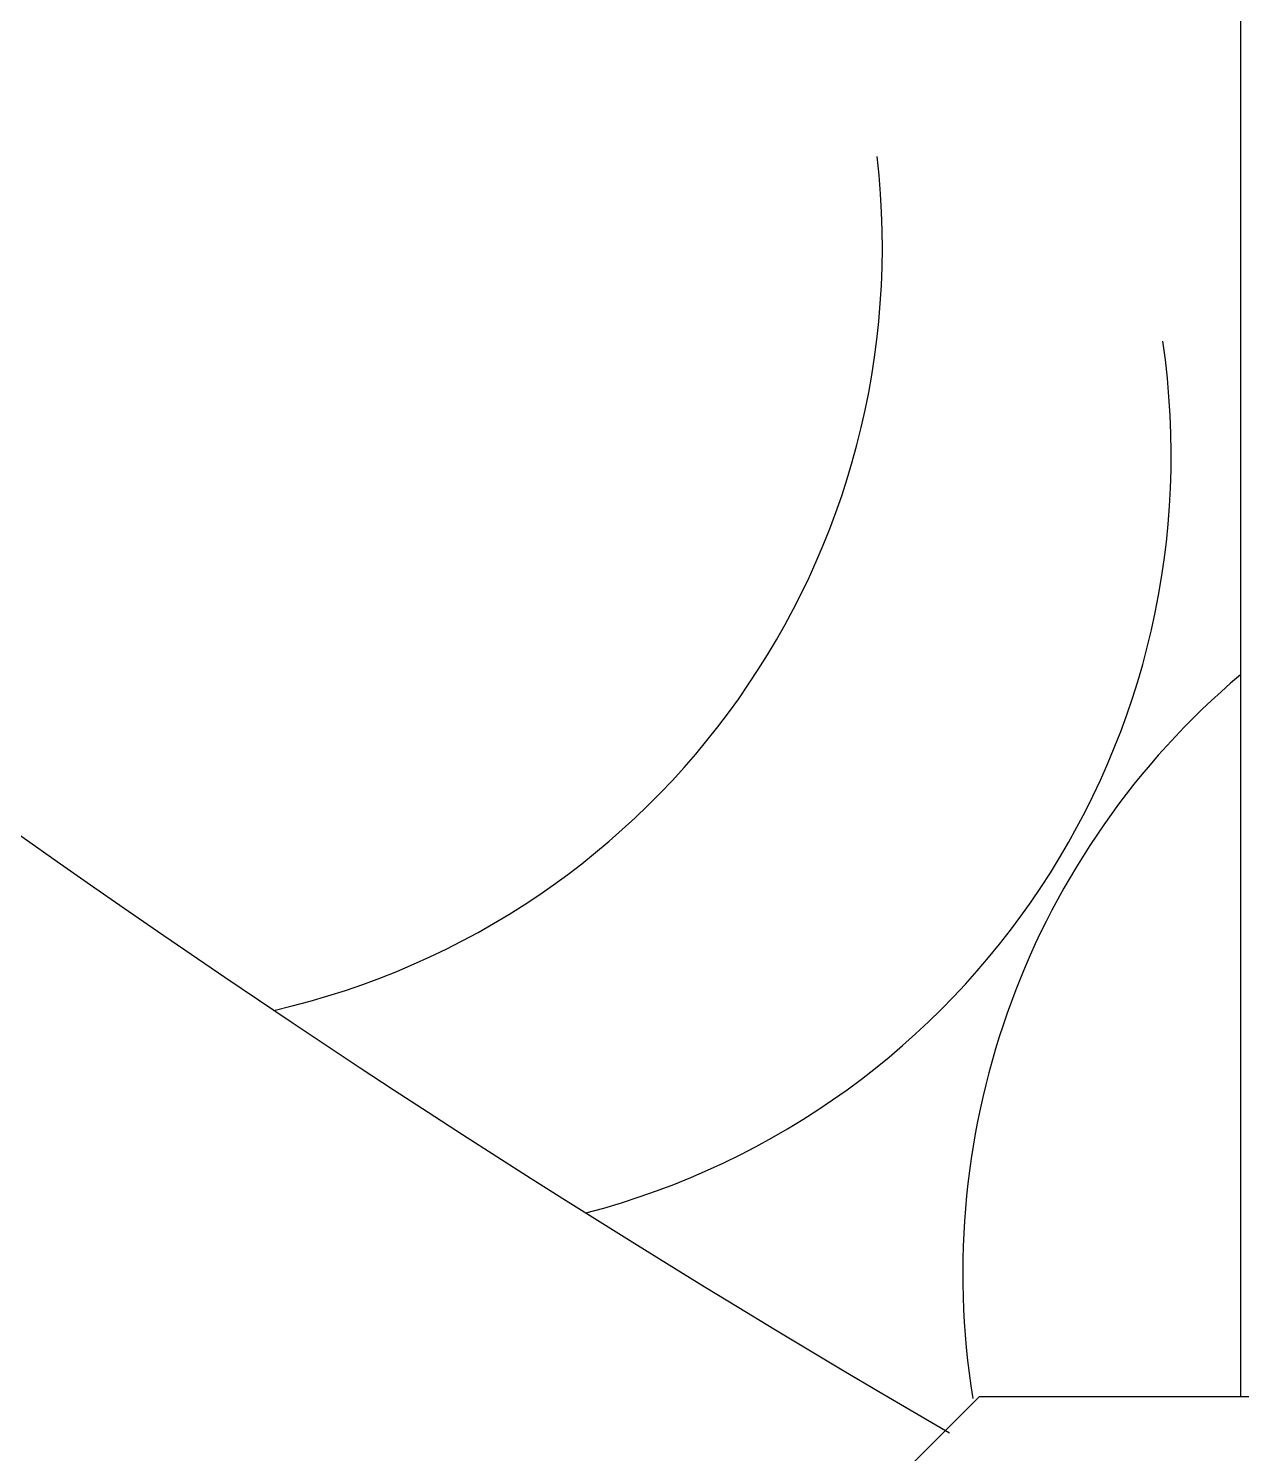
# Model space of a CAD drawing. Header units: millimetres. Extents: x 2 to 1187, y 2 to 839.
# Drawn here: x 604.28 to 608.92, y 449.73 to 455.18 of the extents above; entities that cross this region are included whole.
import ezdxf

# ---------------------------------------------------------------- set-up
doc = ezdxf.new("R2010")
doc.units = ezdxf.units.MM

msp = doc.modelspace()

# ---------------------------------------------------------------- linework, layer by layer
at = {"color": 7, "linetype": 'Continuous', "lineweight": 25}
for p, q in [((608.9204, 460.4434), (608.9204, 449.9434)), ((607.4204, 449.4434), (607.9204, 449.9434)), ((631.4204, 449.9434), (607.9204, 449.9434))]:
    msp.add_line(p, q, dxfattribs=at)
for centre, radius, start, end in [((631.4205, 490.4435), 47.0002, 215.54117, 239.83965), ((631.4205, 490.4435), 49.4501, 219.3413, 238.20334), ((631.4206, 490.4436), 50.0003, 220.10403, 241.27014), ((604.5498, 454.3467), 3, 282.9334, 6.5864), ((605.6553, 453.5495), 3, 284.6694, 8.3214), ((610.8576, 450.4163), 3, 130.22, 189.1967)]:
    msp.add_arc(centre, radius, start, end, dxfattribs=at)

doc.saveas('drawing.dxf')
